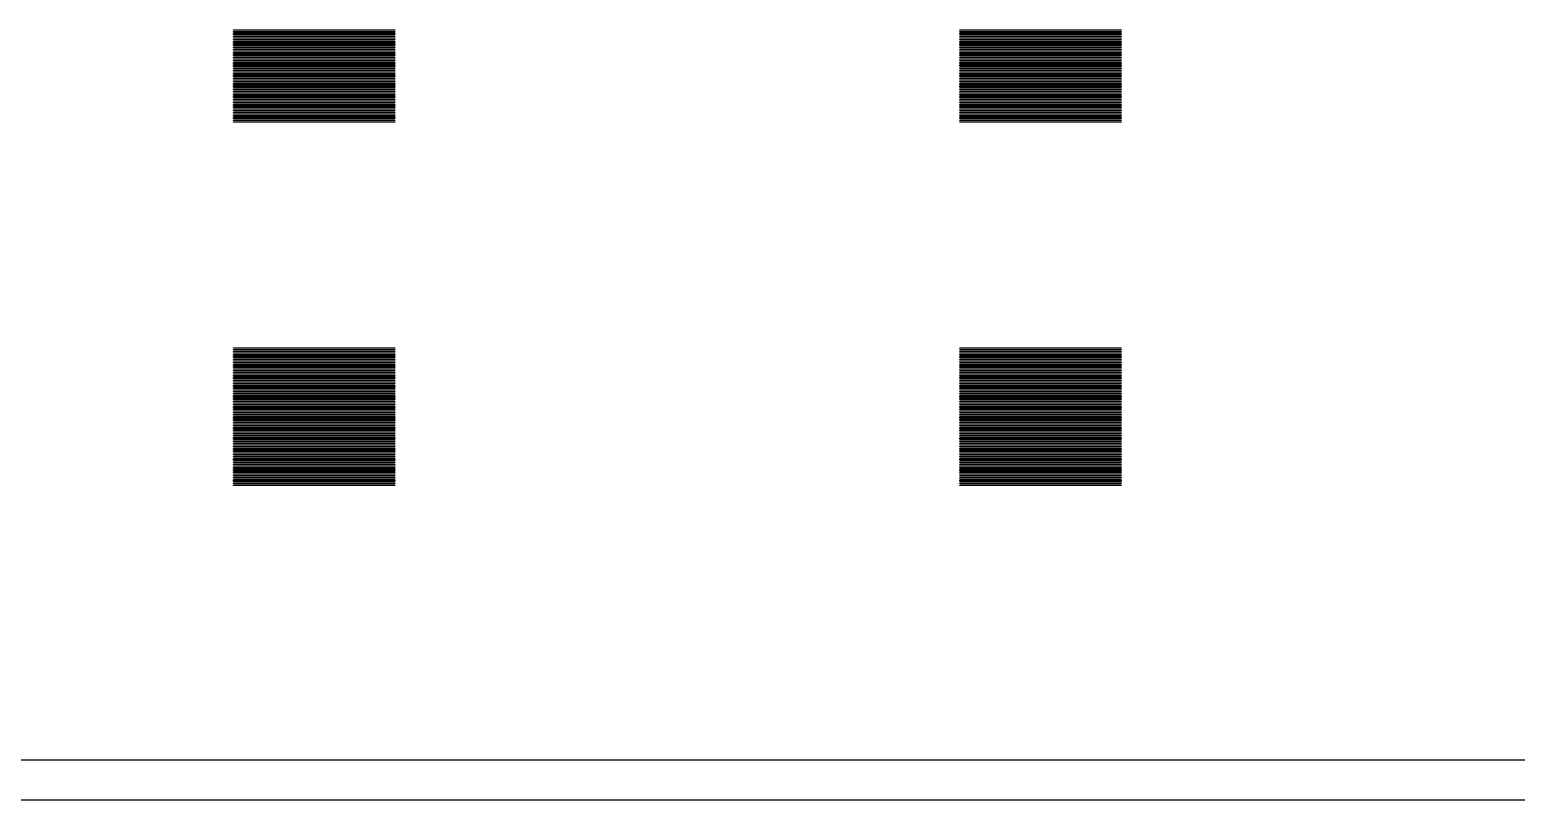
# Model space of a CAD drawing. Extents: x -17 to 130, y -40 to 112.
# Drawn here: x 19.95 to 56.79, y -5 to 14.09 of the extents above; entities that cross this region are included whole.
import ezdxf

# ---------------------------------------------------------------- set-up
doc = ezdxf.new("R2010")
doc.units = 0

msp = doc.modelspace()

# ---------------------------------------------------------------- linework, layer by layer
for p, q in [((25, 14.075), (25, 14.085)), ((25, 14.085), (29, 14.085)), ((29, 14.075), (25, 14.075)), ((25, 14.035), (25, 14.045)), ((25, 14.045), (29, 14.045)), ((29, 14.035), (25, 14.035)), ((25, 13.995), (25, 14.005)), ((25, 14.005), (29, 14.005)), ((29, 14.085), (29, 14.075)), ((29, 14.045), (29, 14.035)), ((29, 14.005), (29, 13.995)), ((43, 14.075), (43, 14.085)), ((43, 14.085), (47, 14.085)), ((47, 14.075), (43, 14.075)), ((43, 14.035), (43, 14.045)), ((43, 14.045), (47, 14.045)), ((47, 14.035), (43, 14.035)), ((43, 13.995), (43, 14.005)), ((43, 14.005), (47, 14.005)), ((47, 14.085), (47, 14.075)), ((47, 14.045), (47, 14.035)), ((47, 14.005), (47, 13.995)), ((29, 13.995), (25, 13.995)), ((25, 13.955), (25, 13.965)), ((25, 13.965), (29, 13.965)), ((29, 13.955), (25, 13.955)), ((25, 13.915), (25, 13.925)), ((25, 13.925), (29, 13.925)), ((29, 13.915), (25, 13.915)), ((25, 13.875), (25, 13.885)), ((25, 13.885), (29, 13.885)), ((29, 13.875), (25, 13.875)), ((25, 13.835), (25, 13.845)), ((25, 13.845), (29, 13.845)), ((29, 13.835), (25, 13.835)), ((25, 13.795), (25, 13.805)), ((25, 13.805), (29, 13.805)), ((29, 13.795), (25, 13.795)), ((25, 13.755), (25, 13.765)), ((25, 13.765), (29, 13.765)), ((29, 13.755), (25, 13.755)), ((25, 13.715), (25, 13.725)), ((25, 13.725), (29, 13.725)), ((29, 13.715), (25, 13.715)), ((25, 13.675), (25, 13.685)), ((25, 13.685), (29, 13.685)), ((29, 13.675), (25, 13.675)), ((25, 13.635), (25, 13.645)), ((25, 13.645), (29, 13.645)), ((29, 13.635), (25, 13.635)), ((29, 13.965), (29, 13.955)), ((29, 13.925), (29, 13.915)), ((29, 13.885), (29, 13.875)), ((29, 13.845), (29, 13.835)), ((29, 13.805), (29, 13.795)), ((29, 13.765), (29, 13.755)), ((29, 13.725), (29, 13.715)), ((29, 13.685), (29, 13.675)), ((29, 13.645), (29, 13.635)), ((47, 13.995), (43, 13.995)), ((43, 13.955), (43, 13.965)), ((43, 13.965), (47, 13.965)), ((47, 13.955), (43, 13.955)), ((43, 13.915), (43, 13.925)), ((43, 13.925), (47, 13.925)), ((47, 13.915), (43, 13.915)), ((43, 13.875), (43, 13.885)), ((43, 13.885), (47, 13.885)), ((47, 13.875), (43, 13.875)), ((43, 13.835), (43, 13.845)), ((43, 13.845), (47, 13.845)), ((47, 13.835), (43, 13.835)), ((43, 13.795), (43, 13.805)), ((43, 13.805), (47, 13.805)), ((47, 13.795), (43, 13.795)), ((43, 13.755), (43, 13.765)), ((43, 13.765), (47, 13.765)), ((47, 13.755), (43, 13.755)), ((43, 13.715), (43, 13.725)), ((43, 13.725), (47, 13.725)), ((47, 13.715), (43, 13.715)), ((43, 13.675), (43, 13.685)), ((43, 13.685), (47, 13.685)), ((47, 13.675), (43, 13.675)), ((43, 13.635), (43, 13.645)), ((43, 13.645), (47, 13.645)), ((47, 13.635), (43, 13.635)), ((47, 13.965), (47, 13.955)), ((47, 13.925), (47, 13.915)), ((47, 13.885), (47, 13.875)), ((47, 13.845), (47, 13.835)), ((47, 13.805), (47, 13.795)), ((47, 13.765), (47, 13.755)), ((47, 13.725), (47, 13.715)), ((47, 13.685), (47, 13.675)), ((47, 13.645), (47, 13.635)), ((25, 13.595), (25, 13.605)), ((25, 13.605), (29, 13.605)), ((29, 13.595), (25, 13.595)), ((25, 13.555), (25, 13.565)), ((25, 13.565), (29, 13.565)), ((29, 13.555), (25, 13.555)), ((25, 13.515), (25, 13.525)), ((25, 13.525), (29, 13.525)), ((29, 13.515), (25, 13.515)), ((25, 13.475), (25, 13.485)), ((25, 13.485), (29, 13.485)), ((29, 13.475), (25, 13.475)), ((25, 13.435), (25, 13.445)), ((25, 13.445), (29, 13.445)), ((29, 13.435), (25, 13.435)), ((25, 13.395), (25, 13.405)), ((25, 13.405), (29, 13.405)), ((29, 13.395), (25, 13.395)), ((25, 13.355), (25, 13.365)), ((25, 13.365), (29, 13.365)), ((29, 13.355), (25, 13.355)), ((25, 13.315), (25, 13.325)), ((25, 13.325), (29, 13.325)), ((29, 13.315), (25, 13.315)), ((25, 13.275), (25, 13.285)), ((25, 13.285), (29, 13.285)), ((29, 13.275), (25, 13.275)), ((29, 13.605), (29, 13.595)), ((29, 13.565), (29, 13.555)), ((29, 13.525), (29, 13.515)), ((29, 13.485), (29, 13.475)), ((29, 13.445), (29, 13.435)), ((29, 13.405), (29, 13.395)), ((29, 13.365), (29, 13.355)), ((29, 13.325), (29, 13.315)), ((29, 13.285), (29, 13.275)), ((43, 13.595), (43, 13.605)), ((43, 13.605), (47, 13.605)), ((47, 13.595), (43, 13.595)), ((43, 13.555), (43, 13.565)), ((43, 13.565), (47, 13.565)), ((47, 13.555), (43, 13.555)), ((43, 13.515), (43, 13.525)), ((43, 13.525), (47, 13.525)), ((47, 13.515), (43, 13.515)), ((43, 13.475), (43, 13.485)), ((43, 13.485), (47, 13.485)), ((47, 13.475), (43, 13.475)), ((43, 13.435), (43, 13.445)), ((43, 13.445), (47, 13.445)), ((47, 13.435), (43, 13.435)), ((43, 13.395), (43, 13.405)), ((43, 13.405), (47, 13.405)), ((47, 13.395), (43, 13.395)), ((43, 13.355), (43, 13.365)), ((43, 13.365), (47, 13.365)), ((47, 13.355), (43, 13.355)), ((43, 13.315), (43, 13.325)), ((43, 13.325), (47, 13.325)), ((47, 13.315), (43, 13.315)), ((43, 13.275), (43, 13.285)), ((43, 13.285), (47, 13.285)), ((47, 13.275), (43, 13.275)), ((47, 13.605), (47, 13.595)), ((47, 13.565), (47, 13.555)), ((47, 13.525), (47, 13.515)), ((47, 13.485), (47, 13.475)), ((47, 13.445), (47, 13.435)), ((47, 13.405), (47, 13.395)), ((47, 13.365), (47, 13.355)), ((47, 13.325), (47, 13.315)), ((47, 13.285), (47, 13.275)), ((25, 13.235), (25, 13.245)), ((25, 13.245), (29, 13.245)), ((29, 13.235), (25, 13.235)), ((25, 13.195), (25, 13.205)), ((25, 13.205), (29, 13.205)), ((29, 13.195), (25, 13.195)), ((25, 13.155), (25, 13.165)), ((25, 13.165), (29, 13.165)), ((29, 13.155), (25, 13.155)), ((25, 13.115), (25, 13.125)), ((25, 13.125), (29, 13.125)), ((29, 13.115), (25, 13.115)), ((25, 13.075), (25, 13.085)), ((25, 13.085), (29, 13.085)), ((29, 13.075), (25, 13.075)), ((25, 13.035), (25, 13.045)), ((25, 13.045), (29, 13.045)), ((29, 13.035), (25, 13.035)), ((25, 12.995), (25, 13.005)), ((25, 13.005), (29, 13.005)), ((29, 12.995), (25, 12.995)), ((25, 12.955), (25, 12.965)), ((25, 12.965), (29, 12.965)), ((29, 12.955), (25, 12.955)), ((25, 12.915), (25, 12.925)), ((25, 12.925), (29, 12.925)), ((29, 12.915), (25, 12.915)), ((29, 13.245), (29, 13.235)), ((29, 13.205), (29, 13.195)), ((29, 13.165), (29, 13.155)), ((29, 13.125), (29, 13.115)), ((29, 13.085), (29, 13.075)), ((29, 13.045), (29, 13.035)), ((29, 13.005), (29, 12.995)), ((29, 12.965), (29, 12.955)), ((29, 12.925), (29, 12.915)), ((43, 13.235), (43, 13.245)), ((43, 13.245), (47, 13.245)), ((47, 13.235), (43, 13.235)), ((43, 13.195), (43, 13.205)), ((43, 13.205), (47, 13.205)), ((47, 13.195), (43, 13.195)), ((43, 13.155), (43, 13.165)), ((43, 13.165), (47, 13.165)), ((47, 13.155), (43, 13.155)), ((43, 13.115), (43, 13.125)), ((43, 13.125), (47, 13.125)), ((47, 13.115), (43, 13.115)), ((43, 13.075), (43, 13.085)), ((43, 13.085), (47, 13.085)), ((47, 13.075), (43, 13.075)), ((43, 13.035), (43, 13.045)), ((43, 13.045), (47, 13.045)), ((47, 13.035), (43, 13.035)), ((43, 12.995), (43, 13.005)), ((43, 13.005), (47, 13.005)), ((47, 12.995), (43, 12.995)), ((43, 12.955), (43, 12.965)), ((43, 12.965), (47, 12.965)), ((47, 12.955), (43, 12.955)), ((43, 12.915), (43, 12.925)), ((43, 12.925), (47, 12.925)), ((47, 12.915), (43, 12.915)), ((47, 13.245), (47, 13.235)), ((47, 13.205), (47, 13.195)), ((47, 13.165), (47, 13.155)), ((47, 13.125), (47, 13.115)), ((47, 13.085), (47, 13.075)), ((47, 13.045), (47, 13.035)), ((47, 13.005), (47, 12.995)), ((47, 12.965), (47, 12.955)), ((47, 12.925), (47, 12.915)), ((25, 12.875), (25, 12.885)), ((25, 12.885), (29, 12.885)), ((29, 12.875), (25, 12.875)), ((25, 12.835), (25, 12.845)), ((25, 12.845), (29, 12.845)), ((29, 12.835), (25, 12.835)), ((25, 12.795), (25, 12.805)), ((25, 12.805), (29, 12.805)), ((29, 12.795), (25, 12.795)), ((25, 12.755), (25, 12.765)), ((25, 12.765), (29, 12.765)), ((29, 12.755), (25, 12.755)), ((25, 12.715), (25, 12.725)), ((25, 12.725), (29, 12.725)), ((29, 12.715), (25, 12.715)), ((25, 12.675), (25, 12.685)), ((25, 12.685), (29, 12.685)), ((29, 12.675), (25, 12.675)), ((25, 12.635), (25, 12.645)), ((25, 12.645), (29, 12.645)), ((29, 12.635), (25, 12.635)), ((25, 12.595), (25, 12.605)), ((25, 12.605), (29, 12.605)), ((29, 12.595), (25, 12.595)), ((25, 12.555), (25, 12.565)), ((25, 12.565), (29, 12.565)), ((29, 12.555), (25, 12.555)), ((29, 12.885), (29, 12.875)), ((29, 12.845), (29, 12.835)), ((29, 12.805), (29, 12.795)), ((29, 12.765), (29, 12.755)), ((29, 12.725), (29, 12.715)), ((29, 12.685), (29, 12.675)), ((29, 12.645), (29, 12.635)), ((29, 12.605), (29, 12.595)), ((29, 12.565), (29, 12.555)), ((43, 12.875), (43, 12.885)), ((43, 12.885), (47, 12.885)), ((47, 12.875), (43, 12.875)), ((43, 12.835), (43, 12.845)), ((43, 12.845), (47, 12.845)), ((47, 12.835), (43, 12.835)), ((43, 12.795), (43, 12.805)), ((43, 12.805), (47, 12.805)), ((47, 12.795), (43, 12.795)), ((43, 12.755), (43, 12.765)), ((43, 12.765), (47, 12.765)), ((47, 12.755), (43, 12.755)), ((43, 12.715), (43, 12.725)), ((43, 12.725), (47, 12.725)), ((47, 12.715), (43, 12.715)), ((43, 12.675), (43, 12.685)), ((43, 12.685), (47, 12.685)), ((47, 12.675), (43, 12.675)), ((43, 12.635), (43, 12.645)), ((43, 12.645), (47, 12.645)), ((47, 12.635), (43, 12.635)), ((43, 12.595), (43, 12.605)), ((43, 12.605), (47, 12.605)), ((47, 12.595), (43, 12.595)), ((43, 12.555), (43, 12.565)), ((43, 12.565), (47, 12.565)), ((47, 12.555), (43, 12.555)), ((47, 12.885), (47, 12.875)), ((47, 12.845), (47, 12.835)), ((47, 12.805), (47, 12.795)), ((47, 12.765), (47, 12.755)), ((47, 12.725), (47, 12.715)), ((47, 12.685), (47, 12.675)), ((47, 12.645), (47, 12.635)), ((47, 12.605), (47, 12.595)), ((47, 12.565), (47, 12.555)), ((25, 12.515), (25, 12.525)), ((25, 12.525), (29, 12.525)), ((29, 12.515), (25, 12.515)), ((25, 12.475), (25, 12.485)), ((25, 12.485), (29, 12.485)), ((29, 12.475), (25, 12.475)), ((25, 12.435), (25, 12.445)), ((25, 12.445), (29, 12.445)), ((29, 12.435), (25, 12.435)), ((25, 12.395), (25, 12.405)), ((25, 12.405), (29, 12.405)), ((29, 12.395), (25, 12.395)), ((25, 12.355), (25, 12.365)), ((25, 12.365), (29, 12.365)), ((29, 12.355), (25, 12.355)), ((25, 12.315), (25, 12.325)), ((25, 12.325), (29, 12.325)), ((29, 12.315), (25, 12.315)), ((25, 12.275), (25, 12.285)), ((25, 12.285), (29, 12.285)), ((29, 12.275), (25, 12.275)), ((25, 12.235), (25, 12.245)), ((25, 12.245), (29, 12.245)), ((29, 12.235), (25, 12.235)), ((25, 12.195), (25, 12.205)), ((25, 12.205), (29, 12.205)), ((29, 12.195), (25, 12.195)), ((25, 12.155), (25, 12.165)), ((25, 12.165), (29, 12.165)), ((29, 12.525), (29, 12.515)), ((29, 12.485), (29, 12.475)), ((29, 12.445), (29, 12.435)), ((29, 12.405), (29, 12.395)), ((29, 12.365), (29, 12.355)), ((29, 12.325), (29, 12.315)), ((29, 12.285), (29, 12.275)), ((29, 12.245), (29, 12.235)), ((29, 12.205), (29, 12.195)), ((29, 12.165), (29, 12.155)), ((43, 12.515), (43, 12.525)), ((43, 12.525), (47, 12.525)), ((47, 12.515), (43, 12.515)), ((43, 12.475), (43, 12.485)), ((43, 12.485), (47, 12.485)), ((47, 12.475), (43, 12.475)), ((43, 12.435), (43, 12.445)), ((43, 12.445), (47, 12.445)), ((47, 12.435), (43, 12.435)), ((43, 12.395), (43, 12.405)), ((43, 12.405), (47, 12.405)), ((47, 12.395), (43, 12.395)), ((43, 12.355), (43, 12.365)), ((43, 12.365), (47, 12.365)), ((47, 12.355), (43, 12.355)), ((43, 12.315), (43, 12.325)), ((43, 12.325), (47, 12.325)), ((47, 12.315), (43, 12.315)), ((43, 12.275), (43, 12.285)), ((43, 12.285), (47, 12.285)), ((47, 12.275), (43, 12.275)), ((43, 12.235), (43, 12.245)), ((43, 12.245), (47, 12.245)), ((47, 12.235), (43, 12.235)), ((43, 12.195), (43, 12.205)), ((43, 12.205), (47, 12.205)), ((47, 12.195), (43, 12.195)), ((43, 12.155), (43, 12.165)), ((43, 12.165), (47, 12.165)), ((47, 12.525), (47, 12.515)), ((47, 12.485), (47, 12.475)), ((47, 12.445), (47, 12.435)), ((47, 12.405), (47, 12.395)), ((47, 12.365), (47, 12.355)), ((47, 12.325), (47, 12.315)), ((47, 12.285), (47, 12.275)), ((47, 12.245), (47, 12.235)), ((47, 12.205), (47, 12.195)), ((47, 12.165), (47, 12.155)), ((29, 12.155), (25, 12.155)), ((25, 12.115), (25, 12.125)), ((25, 12.125), (29, 12.125)), ((29, 12.115), (25, 12.115)), ((25, 12.075), (25, 12.085)), ((25, 12.085), (29, 12.085)), ((29, 12.075), (25, 12.075)), ((25, 12.035), (25, 12.045)), ((25, 12.045), (29, 12.045)), ((29, 12.035), (25, 12.035)), ((25, 11.995), (25, 12.005)), ((25, 12.005), (29, 12.005)), ((29, 11.995), (25, 11.995)), ((25, 11.955), (25, 11.965)), ((25, 11.965), (29, 11.965)), ((29, 11.955), (25, 11.955)), ((25, 11.915), (25, 11.925)), ((25, 11.925), (29, 11.925)), ((29, 11.915), (25, 11.915)), ((25, 11.875), (25, 11.885)), ((25, 11.885), (29, 11.885)), ((29, 11.875), (25, 11.875)), ((25, 11.835), (25, 11.845)), ((25, 11.845), (29, 11.845)), ((29, 11.835), (25, 11.835)), ((25, 11.795), (25, 11.805)), ((25, 11.805), (29, 11.805)), ((29, 11.795), (25, 11.795)), ((29, 12.125), (29, 12.115)), ((29, 12.085), (29, 12.075)), ((29, 12.045), (29, 12.035)), ((29, 12.005), (29, 11.995)), ((29, 11.965), (29, 11.955)), ((29, 11.925), (29, 11.915)), ((29, 11.885), (29, 11.875)), ((29, 11.845), (29, 11.835)), ((29, 11.805), (29, 11.795)), ((47, 12.155), (43, 12.155)), ((43, 12.115), (43, 12.125)), ((43, 12.125), (47, 12.125)), ((47, 12.115), (43, 12.115)), ((43, 12.075), (43, 12.085)), ((43, 12.085), (47, 12.085)), ((47, 12.075), (43, 12.075)), ((43, 12.035), (43, 12.045)), ((43, 12.045), (47, 12.045)), ((47, 12.035), (43, 12.035)), ((43, 11.995), (43, 12.005)), ((43, 12.005), (47, 12.005)), ((47, 11.995), (43, 11.995)), ((43, 11.955), (43, 11.965)), ((43, 11.965), (47, 11.965)), ((47, 11.955), (43, 11.955)), ((43, 11.915), (43, 11.925)), ((43, 11.925), (47, 11.925)), ((47, 11.915), (43, 11.915)), ((43, 11.875), (43, 11.885)), ((43, 11.885), (47, 11.885)), ((47, 11.875), (43, 11.875)), ((43, 11.835), (43, 11.845)), ((43, 11.845), (47, 11.845)), ((47, 11.835), (43, 11.835)), ((43, 11.795), (43, 11.805)), ((43, 11.805), (47, 11.805)), ((47, 11.795), (43, 11.795)), ((47, 12.125), (47, 12.115)), ((47, 12.085), (47, 12.075)), ((47, 12.045), (47, 12.035)), ((47, 12.005), (47, 11.995)), ((47, 11.965), (47, 11.955)), ((47, 11.925), (47, 11.915)), ((47, 11.885), (47, 11.875)), ((47, 11.845), (47, 11.835)), ((47, 11.805), (47, 11.795)), ((25, 6.19499), (25, 6.20499)), ((25, 6.20499), (29, 6.20499)), ((29, 6.19499), (25, 6.19499)), ((25, 6.155), (25, 6.16499)), ((25, 6.16499), (29, 6.16499)), ((29, 6.155), (25, 6.155)), ((25, 6.11499), (25, 6.125)), ((25, 6.125), (29, 6.125)), ((29, 6.11499), (25, 6.11499)), ((25, 6.075), (25, 6.08499)), ((25, 6.08499), (29, 6.08499)), ((29, 6.075), (25, 6.075)), ((25, 6.03499), (25, 6.045)), ((25, 6.045), (29, 6.045)), ((29, 6.03499), (25, 6.03499)), ((25, 5.995), (25, 6.00499)), ((25, 6.00499), (29, 6.00499)), ((29, 5.995), (25, 5.995)), ((25, 5.95499), (25, 5.965)), ((25, 5.965), (29, 5.965)), ((29, 5.95499), (25, 5.95499)), ((25, 5.91499), (25, 5.92499)), ((25, 5.92499), (29, 5.92499)), ((29, 5.91499), (25, 5.91499)), ((29, 6.20499), (29, 6.19499)), ((29, 6.16499), (29, 6.155)), ((29, 6.125), (29, 6.11499)), ((29, 6.08499), (29, 6.075)), ((29, 6.045), (29, 6.03499)), ((29, 6.00499), (29, 5.995)), ((29, 5.965), (29, 5.95499)), ((29, 5.92499), (29, 5.91499)), ((43, 6.19499), (43, 6.20499)), ((43, 6.20499), (47, 6.20499)), ((47, 6.19499), (43, 6.19499)), ((43, 6.155), (43, 6.16499)), ((43, 6.16499), (47, 6.16499)), ((47, 6.155), (43, 6.155)), ((43, 6.11499), (43, 6.125)), ((43, 6.125), (47, 6.125)), ((47, 6.11499), (43, 6.11499)), ((43, 6.075), (43, 6.08499)), ((43, 6.08499), (47, 6.08499)), ((47, 6.075), (43, 6.075)), ((43, 6.03499), (43, 6.045)), ((43, 6.045), (47, 6.045)), ((47, 6.03499), (43, 6.03499)), ((43, 5.995), (43, 6.00499)), ((43, 6.00499), (47, 6.00499)), ((47, 5.995), (43, 5.995)), ((43, 5.95499), (43, 5.965)), ((43, 5.965), (47, 5.965)), ((47, 5.95499), (43, 5.95499)), ((43, 5.91499), (43, 5.92499)), ((43, 5.92499), (47, 5.92499)), ((47, 5.91499), (43, 5.91499)), ((47, 6.20499), (47, 6.19499)), ((47, 6.16499), (47, 6.155)), ((47, 6.125), (47, 6.11499)), ((47, 6.08499), (47, 6.075)), ((47, 6.045), (47, 6.03499)), ((47, 6.00499), (47, 5.995)), ((47, 5.965), (47, 5.95499)), ((47, 5.92499), (47, 5.91499)), ((25, 5.875), (25, 5.88499)), ((25, 5.88499), (29, 5.88499)), ((29, 5.875), (25, 5.875)), ((25, 5.83499), (25, 5.84499)), ((25, 5.84499), (29, 5.84499)), ((29, 5.83499), (25, 5.83499)), ((25, 5.795), (25, 5.80499)), ((25, 5.80499), (29, 5.80499)), ((29, 5.795), (25, 5.795)), ((25, 5.75499), (25, 5.765)), ((25, 5.765), (29, 5.765)), ((29, 5.75499), (25, 5.75499)), ((25, 5.715), (25, 5.72499)), ((25, 5.72499), (29, 5.72499)), ((29, 5.715), (25, 5.715)), ((25, 5.67499), (25, 5.685)), ((25, 5.685), (29, 5.685)), ((29, 5.67499), (25, 5.67499)), ((25, 5.63499), (25, 5.64499)), ((25, 5.64499), (29, 5.64499)), ((29, 5.63499), (25, 5.63499)), ((25, 5.59499), (25, 5.605)), ((25, 5.605), (29, 5.605)), ((29, 5.59499), (25, 5.59499)), ((25, 5.55499), (25, 5.56499)), ((25, 5.56499), (29, 5.56499)), ((29, 5.55499), (25, 5.55499)), ((29, 5.88499), (29, 5.875)), ((29, 5.84499), (29, 5.83499)), ((29, 5.80499), (29, 5.795)), ((29, 5.765), (29, 5.75499)), ((29, 5.72499), (29, 5.715)), ((29, 5.685), (29, 5.67499)), ((29, 5.64499), (29, 5.63499)), ((29, 5.605), (29, 5.59499)), ((29, 5.56499), (29, 5.55499)), ((43, 5.875), (43, 5.88499)), ((43, 5.88499), (47, 5.88499)), ((47, 5.875), (43, 5.875)), ((43, 5.83499), (43, 5.84499)), ((43, 5.84499), (47, 5.84499)), ((47, 5.83499), (43, 5.83499)), ((43, 5.795), (43, 5.80499)), ((43, 5.80499), (47, 5.80499)), ((47, 5.795), (43, 5.795)), ((43, 5.75499), (43, 5.765)), ((43, 5.765), (47, 5.765)), ((47, 5.75499), (43, 5.75499)), ((43, 5.715), (43, 5.72499)), ((43, 5.72499), (47, 5.72499)), ((47, 5.715), (43, 5.715)), ((43, 5.67499), (43, 5.685)), ((43, 5.685), (47, 5.685)), ((47, 5.67499), (43, 5.67499)), ((43, 5.63499), (43, 5.64499)), ((43, 5.64499), (47, 5.64499)), ((47, 5.63499), (43, 5.63499)), ((43, 5.59499), (43, 5.605)), ((43, 5.605), (47, 5.605)), ((47, 5.59499), (43, 5.59499)), ((43, 5.55499), (43, 5.56499)), ((43, 5.56499), (47, 5.56499)), ((47, 5.55499), (43, 5.55499)), ((47, 5.88499), (47, 5.875)), ((47, 5.84499), (47, 5.83499)), ((47, 5.80499), (47, 5.795)), ((47, 5.765), (47, 5.75499)), ((47, 5.72499), (47, 5.715)), ((47, 5.685), (47, 5.67499)), ((47, 5.64499), (47, 5.63499)), ((47, 5.605), (47, 5.59499)), ((47, 5.56499), (47, 5.55499)), ((25, 5.515), (25, 5.52499)), ((25, 5.52499), (29, 5.52499)), ((29, 5.515), (25, 5.515)), ((25, 5.47499), (25, 5.48499)), ((25, 5.48499), (29, 5.48499)), ((29, 5.47499), (25, 5.47499)), ((25, 5.435), (25, 5.44499)), ((25, 5.44499), (29, 5.44499)), ((29, 5.435), (25, 5.435)), ((25, 5.39499), (25, 5.405)), ((25, 5.405), (29, 5.405)), ((29, 5.39499), (25, 5.39499)), ((25, 5.355), (25, 5.36499)), ((25, 5.36499), (29, 5.36499)), ((29, 5.355), (25, 5.355)), ((25, 5.31499), (25, 5.325)), ((25, 5.325), (29, 5.325)), ((29, 5.31499), (25, 5.31499)), ((25, 5.27499), (25, 5.28499)), ((25, 5.28499), (29, 5.28499)), ((29, 5.27499), (25, 5.27499)), ((25, 5.23499), (25, 5.245)), ((25, 5.245), (29, 5.245)), ((29, 5.23499), (25, 5.23499)), ((25, 5.19499), (25, 5.20499)), ((25, 5.20499), (29, 5.20499)), ((29, 5.19499), (25, 5.19499)), ((25, 5.155), (25, 5.16499)), ((25, 5.16499), (29, 5.16499)), ((29, 5.52499), (29, 5.515)), ((29, 5.48499), (29, 5.47499)), ((29, 5.44499), (29, 5.435)), ((29, 5.405), (29, 5.39499)), ((29, 5.36499), (29, 5.355)), ((29, 5.325), (29, 5.31499)), ((29, 5.28499), (29, 5.27499)), ((29, 5.245), (29, 5.23499)), ((29, 5.20499), (29, 5.19499)), ((29, 5.16499), (29, 5.155)), ((43, 5.515), (43, 5.52499)), ((43, 5.52499), (47, 5.52499)), ((47, 5.515), (43, 5.515)), ((43, 5.47499), (43, 5.48499)), ((43, 5.48499), (47, 5.48499)), ((47, 5.47499), (43, 5.47499)), ((43, 5.435), (43, 5.44499)), ((43, 5.44499), (47, 5.44499)), ((47, 5.435), (43, 5.435)), ((43, 5.39499), (43, 5.405)), ((43, 5.405), (47, 5.405)), ((47, 5.39499), (43, 5.39499)), ((43, 5.355), (43, 5.36499)), ((43, 5.36499), (47, 5.36499)), ((47, 5.355), (43, 5.355)), ((43, 5.31499), (43, 5.325)), ((43, 5.325), (47, 5.325)), ((47, 5.31499), (43, 5.31499)), ((43, 5.27499), (43, 5.28499)), ((43, 5.28499), (47, 5.28499)), ((47, 5.27499), (43, 5.27499)), ((43, 5.23499), (43, 5.245)), ((43, 5.245), (47, 5.245)), ((47, 5.23499), (43, 5.23499)), ((43, 5.19499), (43, 5.20499)), ((43, 5.20499), (47, 5.20499)), ((47, 5.19499), (43, 5.19499)), ((43, 5.155), (43, 5.16499)), ((43, 5.16499), (47, 5.16499)), ((47, 5.52499), (47, 5.515)), ((47, 5.48499), (47, 5.47499)), ((47, 5.44499), (47, 5.435)), ((47, 5.405), (47, 5.39499)), ((47, 5.36499), (47, 5.355)), ((47, 5.325), (47, 5.31499)), ((47, 5.28499), (47, 5.27499)), ((47, 5.245), (47, 5.23499)), ((47, 5.20499), (47, 5.19499)), ((47, 5.16499), (47, 5.155)), ((29, 5.155), (25, 5.155)), ((25, 5.11499), (25, 5.125)), ((25, 5.125), (29, 5.125)), ((29, 5.11499), (25, 5.11499)), ((25, 5.075), (25, 5.08499)), ((25, 5.08499), (29, 5.08499)), ((29, 5.075), (25, 5.075)), ((25, 5.03499), (25, 5.045)), ((25, 5.045), (29, 5.045)), ((29, 5.03499), (25, 5.03499)), ((25, 4.995), (25, 5.00499)), ((25, 5.00499), (29, 5.00499)), ((29, 4.995), (25, 4.995)), ((25, 4.95499), (25, 4.965)), ((25, 4.965), (29, 4.965)), ((29, 4.95499), (25, 4.95499)), ((25, 4.91499), (25, 4.92499)), ((25, 4.92499), (29, 4.92499)), ((29, 4.91499), (25, 4.91499)), ((25, 4.875), (25, 4.88499)), ((25, 4.88499), (29, 4.88499)), ((29, 4.875), (25, 4.875)), ((25, 4.83499), (25, 4.84499)), ((25, 4.84499), (29, 4.84499)), ((29, 4.83499), (25, 4.83499)), ((25, 4.795), (25, 4.80499)), ((25, 4.80499), (29, 4.80499)), ((29, 4.795), (25, 4.795)), ((29, 5.125), (29, 5.11499)), ((29, 5.08499), (29, 5.075)), ((29, 5.045), (29, 5.03499)), ((29, 5.00499), (29, 4.995)), ((29, 4.965), (29, 4.95499)), ((29, 4.92499), (29, 4.91499)), ((29, 4.88499), (29, 4.875)), ((29, 4.84499), (29, 4.83499)), ((29, 4.80499), (29, 4.795)), ((47, 5.155), (43, 5.155)), ((43, 5.11499), (43, 5.125)), ((43, 5.125), (47, 5.125)), ((47, 5.11499), (43, 5.11499)), ((43, 5.075), (43, 5.08499)), ((43, 5.08499), (47, 5.08499)), ((47, 5.075), (43, 5.075)), ((43, 5.03499), (43, 5.045)), ((43, 5.045), (47, 5.045)), ((47, 5.03499), (43, 5.03499)), ((43, 4.995), (43, 5.00499)), ((43, 5.00499), (47, 5.00499)), ((47, 4.995), (43, 4.995)), ((43, 4.95499), (43, 4.965)), ((43, 4.965), (47, 4.965)), ((47, 4.95499), (43, 4.95499)), ((43, 4.91499), (43, 4.92499)), ((43, 4.92499), (47, 4.92499)), ((47, 4.91499), (43, 4.91499)), ((43, 4.875), (43, 4.88499)), ((43, 4.88499), (47, 4.88499)), ((47, 4.875), (43, 4.875)), ((43, 4.83499), (43, 4.84499)), ((43, 4.84499), (47, 4.84499)), ((47, 4.83499), (43, 4.83499)), ((43, 4.795), (43, 4.80499)), ((43, 4.80499), (47, 4.80499)), ((47, 4.795), (43, 4.795)), ((47, 5.125), (47, 5.11499)), ((47, 5.08499), (47, 5.075)), ((47, 5.045), (47, 5.03499)), ((47, 5.00499), (47, 4.995)), ((47, 4.965), (47, 4.95499)), ((47, 4.92499), (47, 4.91499)), ((47, 4.88499), (47, 4.875)), ((47, 4.84499), (47, 4.83499)), ((47, 4.80499), (47, 4.795)), ((25, 4.75499), (25, 4.765)), ((25, 4.765), (29, 4.765)), ((29, 4.75499), (25, 4.75499)), ((25, 4.715), (25, 4.72499)), ((25, 4.72499), (29, 4.72499)), ((29, 4.715), (25, 4.715)), ((25, 4.67499), (25, 4.685)), ((25, 4.685), (29, 4.685)), ((29, 4.67499), (25, 4.67499)), ((25, 4.63499), (25, 4.64499)), ((25, 4.64499), (29, 4.64499)), ((29, 4.63499), (25, 4.63499)), ((25, 4.59499), (25, 4.605)), ((25, 4.605), (29, 4.605)), ((29, 4.59499), (25, 4.59499)), ((25, 4.55499), (25, 4.56499)), ((25, 4.56499), (29, 4.56499)), ((29, 4.55499), (25, 4.55499)), ((25, 4.515), (25, 4.52499)), ((25, 4.52499), (29, 4.52499)), ((29, 4.515), (25, 4.515)), ((25, 4.47501), (25, 4.485)), ((25, 4.485), (29, 4.485)), ((29, 4.47501), (25, 4.47501)), ((25, 4.43501), (25, 4.44501)), ((25, 4.44501), (29, 4.44501)), ((29, 4.43501), (25, 4.43501)), ((29, 4.765), (29, 4.75499)), ((29, 4.72499), (29, 4.715)), ((29, 4.685), (29, 4.67499)), ((29, 4.64499), (29, 4.63499)), ((29, 4.605), (29, 4.59499)), ((29, 4.56499), (29, 4.55499)), ((29, 4.52499), (29, 4.515)), ((29, 4.485), (29, 4.47501)), ((29, 4.44501), (29, 4.43501)), ((43, 4.75499), (43, 4.765)), ((43, 4.765), (47, 4.765)), ((47, 4.75499), (43, 4.75499)), ((43, 4.715), (43, 4.72499)), ((43, 4.72499), (47, 4.72499)), ((47, 4.715), (43, 4.715)), ((43, 4.67499), (43, 4.685)), ((43, 4.685), (47, 4.685)), ((47, 4.67499), (43, 4.67499)), ((43, 4.63499), (43, 4.64499)), ((43, 4.64499), (47, 4.64499)), ((47, 4.63499), (43, 4.63499)), ((43, 4.59499), (43, 4.605)), ((43, 4.605), (47, 4.605)), ((47, 4.59499), (43, 4.59499)), ((43, 4.55499), (43, 4.56499)), ((43, 4.56499), (47, 4.56499)), ((47, 4.55499), (43, 4.55499)), ((43, 4.515), (43, 4.52499)), ((43, 4.52499), (47, 4.52499)), ((47, 4.515), (43, 4.515)), ((43, 4.47501), (43, 4.485)), ((43, 4.485), (47, 4.485)), ((47, 4.47501), (43, 4.47501)), ((43, 4.43501), (43, 4.44501)), ((43, 4.44501), (47, 4.44501)), ((47, 4.43501), (43, 4.43501)), ((47, 4.765), (47, 4.75499)), ((47, 4.72499), (47, 4.715)), ((47, 4.685), (47, 4.67499)), ((47, 4.64499), (47, 4.63499)), ((47, 4.605), (47, 4.59499)), ((47, 4.56499), (47, 4.55499)), ((47, 4.52499), (47, 4.515)), ((47, 4.485), (47, 4.47501)), ((47, 4.44501), (47, 4.43501)), ((25, 4.395), (25, 4.40501)), ((25, 4.40501), (29, 4.40501)), ((29, 4.395), (25, 4.395)), ((25, 4.35501), (25, 4.36501)), ((25, 4.36501), (29, 4.36501)), ((29, 4.35501), (25, 4.35501)), ((25, 4.315), (25, 4.32501)), ((25, 4.32501), (29, 4.32501)), ((29, 4.315), (25, 4.315)), ((25, 4.27501), (25, 4.285)), ((25, 4.285), (29, 4.285)), ((29, 4.27501), (25, 4.27501)), ((25, 4.235), (25, 4.24501)), ((25, 4.24501), (29, 4.24501)), ((29, 4.235), (25, 4.235)), ((25, 4.19501), (25, 4.205)), ((25, 4.205), (29, 4.205)), ((29, 4.19501), (25, 4.19501)), ((25, 4.15501), (25, 4.16501)), ((25, 4.16501), (29, 4.16501)), ((29, 4.15501), (25, 4.15501)), ((25, 4.11501), (25, 4.125)), ((25, 4.125), (29, 4.125)), ((29, 4.11501), (25, 4.11501)), ((25, 4.07501), (25, 4.08501)), ((25, 4.08501), (29, 4.08501)), ((29, 4.07501), (25, 4.07501)), ((29, 4.40501), (29, 4.395)), ((29, 4.36501), (29, 4.35501)), ((29, 4.32501), (29, 4.315)), ((29, 4.285), (29, 4.27501)), ((29, 4.24501), (29, 4.235)), ((29, 4.205), (29, 4.19501)), ((29, 4.16501), (29, 4.15501)), ((29, 4.125), (29, 4.11501)), ((29, 4.08501), (29, 4.07501)), ((43, 4.395), (43, 4.40501)), ((43, 4.40501), (47, 4.40501)), ((47, 4.395), (43, 4.395)), ((43, 4.35501), (43, 4.36501)), ((43, 4.36501), (47, 4.36501)), ((47, 4.35501), (43, 4.35501)), ((43, 4.315), (43, 4.32501)), ((43, 4.32501), (47, 4.32501)), ((47, 4.315), (43, 4.315)), ((43, 4.27501), (43, 4.285)), ((43, 4.285), (47, 4.285)), ((47, 4.27501), (43, 4.27501)), ((43, 4.235), (43, 4.24501)), ((43, 4.24501), (47, 4.24501)), ((47, 4.235), (43, 4.235)), ((43, 4.19501), (43, 4.205)), ((43, 4.205), (47, 4.205)), ((47, 4.19501), (43, 4.19501)), ((43, 4.15501), (43, 4.16501)), ((43, 4.16501), (47, 4.16501)), ((47, 4.15501), (43, 4.15501)), ((43, 4.11501), (43, 4.125)), ((43, 4.125), (47, 4.125)), ((47, 4.11501), (43, 4.11501)), ((43, 4.07501), (43, 4.08501)), ((43, 4.08501), (47, 4.08501)), ((47, 4.07501), (43, 4.07501)), ((47, 4.40501), (47, 4.395)), ((47, 4.36501), (47, 4.35501)), ((47, 4.32501), (47, 4.315)), ((47, 4.285), (47, 4.27501)), ((47, 4.24501), (47, 4.235)), ((47, 4.205), (47, 4.19501)), ((47, 4.16501), (47, 4.15501)), ((47, 4.125), (47, 4.11501)), ((47, 4.08501), (47, 4.07501)), ((25, 4.035), (25, 4.04501)), ((25, 4.04501), (29, 4.04501)), ((29, 4.035), (25, 4.035)), ((25, 3.99501), (25, 4.005)), ((25, 4.005), (29, 4.005)), ((29, 3.99501), (25, 3.99501)), ((25, 3.955), (25, 3.96501)), ((25, 3.96501), (29, 3.96501)), ((29, 3.955), (25, 3.955)), ((25, 3.91501), (25, 3.925)), ((25, 3.925), (29, 3.925)), ((29, 3.91501), (25, 3.91501)), ((25, 3.875), (25, 3.88501)), ((25, 3.88501), (29, 3.88501)), ((29, 3.875), (25, 3.875)), ((25, 3.83501), (25, 3.845)), ((25, 3.845), (29, 3.845)), ((29, 3.83501), (25, 3.83501)), ((25, 3.79501), (25, 3.80501)), ((25, 3.80501), (29, 3.80501)), ((29, 3.79501), (25, 3.79501)), ((25, 3.755), (25, 3.76501)), ((25, 3.76501), (29, 3.76501)), ((29, 3.755), (25, 3.755)), ((25, 3.71501), (25, 3.72501)), ((25, 3.72501), (29, 3.72501)), ((29, 3.71501), (25, 3.71501)), ((25, 3.675), (25, 3.68501)), ((25, 3.68501), (29, 3.68501)), ((29, 4.04501), (29, 4.035)), ((29, 4.005), (29, 3.99501)), ((29, 3.96501), (29, 3.955)), ((29, 3.925), (29, 3.91501)), ((29, 3.88501), (29, 3.875)), ((29, 3.845), (29, 3.83501)), ((29, 3.80501), (29, 3.79501)), ((29, 3.76501), (29, 3.755)), ((29, 3.72501), (29, 3.71501)), ((29, 3.68501), (29, 3.675)), ((43, 4.035), (43, 4.04501)), ((43, 4.04501), (47, 4.04501)), ((47, 4.035), (43, 4.035)), ((43, 3.99501), (43, 4.005)), ((43, 4.005), (47, 4.005)), ((47, 3.99501), (43, 3.99501)), ((43, 3.955), (43, 3.96501)), ((43, 3.96501), (47, 3.96501)), ((47, 3.955), (43, 3.955)), ((43, 3.91501), (43, 3.925)), ((43, 3.925), (47, 3.925)), ((47, 3.91501), (43, 3.91501)), ((43, 3.875), (43, 3.88501)), ((43, 3.88501), (47, 3.88501)), ((47, 3.875), (43, 3.875)), ((43, 3.83501), (43, 3.845)), ((43, 3.845), (47, 3.845)), ((47, 3.83501), (43, 3.83501)), ((43, 3.79501), (43, 3.80501)), ((43, 3.80501), (47, 3.80501)), ((47, 3.79501), (43, 3.79501)), ((43, 3.755), (43, 3.76501)), ((43, 3.76501), (47, 3.76501)), ((47, 3.755), (43, 3.755)), ((43, 3.71501), (43, 3.72501)), ((43, 3.72501), (47, 3.72501)), ((47, 3.71501), (43, 3.71501)), ((43, 3.675), (43, 3.68501)), ((43, 3.68501), (47, 3.68501)), ((47, 4.04501), (47, 4.035)), ((47, 4.005), (47, 3.99501)), ((47, 3.96501), (47, 3.955)), ((47, 3.925), (47, 3.91501)), ((47, 3.88501), (47, 3.875)), ((47, 3.845), (47, 3.83501)), ((47, 3.80501), (47, 3.79501)), ((47, 3.76501), (47, 3.755)), ((47, 3.72501), (47, 3.71501)), ((47, 3.68501), (47, 3.675)), ((29, 3.675), (25, 3.675)), ((25, 3.63501), (25, 3.645)), ((25, 3.645), (29, 3.645)), ((29, 3.63501), (25, 3.63501)), ((25, 3.595), (25, 3.60501)), ((25, 3.60501), (29, 3.60501)), ((29, 3.595), (25, 3.595)), ((25, 3.55501), (25, 3.565)), ((25, 3.565), (29, 3.565)), ((29, 3.55501), (25, 3.55501)), ((25, 3.51501), (25, 3.52501)), ((25, 3.52501), (29, 3.52501)), ((29, 3.51501), (25, 3.51501)), ((25, 3.47501), (25, 3.485)), ((25, 3.485), (29, 3.485)), ((29, 3.47501), (25, 3.47501)), ((25, 3.43501), (25, 3.44501)), ((25, 3.44501), (29, 3.44501)), ((29, 3.43501), (25, 3.43501)), ((25, 3.395), (25, 3.40501)), ((25, 3.40501), (29, 3.40501)), ((29, 3.395), (25, 3.395)), ((25, 3.35501), (25, 3.36501)), ((25, 3.36501), (29, 3.36501)), ((29, 3.35501), (25, 3.35501)), ((25, 3.315), (25, 3.32501)), ((25, 3.32501), (29, 3.32501)), ((29, 3.645), (29, 3.63501)), ((29, 3.60501), (29, 3.595)), ((29, 3.565), (29, 3.55501)), ((29, 3.52501), (29, 3.51501)), ((29, 3.485), (29, 3.47501)), ((29, 3.44501), (29, 3.43501)), ((29, 3.40501), (29, 3.395)), ((29, 3.36501), (29, 3.35501)), ((29, 3.32501), (29, 3.315)), ((47, 3.675), (43, 3.675)), ((43, 3.63501), (43, 3.645)), ((43, 3.645), (47, 3.645)), ((47, 3.63501), (43, 3.63501)), ((43, 3.595), (43, 3.60501)), ((43, 3.60501), (47, 3.60501)), ((47, 3.595), (43, 3.595)), ((43, 3.55501), (43, 3.565)), ((43, 3.565), (47, 3.565)), ((47, 3.55501), (43, 3.55501)), ((43, 3.51501), (43, 3.52501)), ((43, 3.52501), (47, 3.52501)), ((47, 3.51501), (43, 3.51501)), ((43, 3.47501), (43, 3.485)), ((43, 3.485), (47, 3.485)), ((47, 3.47501), (43, 3.47501)), ((43, 3.43501), (43, 3.44501)), ((43, 3.44501), (47, 3.44501)), ((47, 3.43501), (43, 3.43501)), ((43, 3.395), (43, 3.40501)), ((43, 3.40501), (47, 3.40501)), ((47, 3.395), (43, 3.395)), ((43, 3.35501), (43, 3.36501)), ((43, 3.36501), (47, 3.36501)), ((47, 3.35501), (43, 3.35501)), ((43, 3.315), (43, 3.32501)), ((43, 3.32501), (47, 3.32501)), ((47, 3.645), (47, 3.63501)), ((47, 3.60501), (47, 3.595)), ((47, 3.565), (47, 3.55501)), ((47, 3.52501), (47, 3.51501)), ((47, 3.485), (47, 3.47501)), ((47, 3.44501), (47, 3.43501)), ((47, 3.40501), (47, 3.395)), ((47, 3.36501), (47, 3.35501)), ((47, 3.32501), (47, 3.315)), ((29, 3.315), (25, 3.315)), ((25, 3.27501), (25, 3.285)), ((25, 3.285), (29, 3.285)), ((29, 3.27501), (25, 3.27501)), ((25, 3.235), (25, 3.24501)), ((25, 3.24501), (29, 3.24501)), ((29, 3.235), (25, 3.235)), ((25, 3.19501), (25, 3.205)), ((25, 3.205), (29, 3.205)), ((29, 3.19501), (25, 3.19501)), ((25, 3.15501), (25, 3.16501)), ((25, 3.16501), (29, 3.16501)), ((29, 3.15501), (25, 3.15501)), ((25, 3.11501), (25, 3.125)), ((25, 3.125), (29, 3.125)), ((29, 3.11501), (25, 3.11501)), ((25, 3.07501), (25, 3.08501)), ((25, 3.08501), (29, 3.08501)), ((29, 3.07501), (25, 3.07501)), ((25, 3.035), (25, 3.04501)), ((25, 3.04501), (29, 3.04501)), ((29, 3.035), (25, 3.035)), ((25, 2.99501), (25, 3.005)), ((25, 3.005), (29, 3.005)), ((29, 2.99501), (25, 2.99501)), ((25, 2.955), (25, 2.96501)), ((25, 2.96501), (29, 2.96501)), ((29, 2.955), (25, 2.955)), ((29, 3.285), (29, 3.27501)), ((29, 3.24501), (29, 3.235)), ((29, 3.205), (29, 3.19501)), ((29, 3.16501), (29, 3.15501)), ((29, 3.125), (29, 3.11501)), ((29, 3.08501), (29, 3.07501)), ((29, 3.04501), (29, 3.035)), ((29, 3.005), (29, 2.99501)), ((29, 2.96501), (29, 2.955)), ((47, 3.315), (43, 3.315)), ((43, 3.27501), (43, 3.285)), ((43, 3.285), (47, 3.285)), ((47, 3.27501), (43, 3.27501)), ((43, 3.235), (43, 3.24501)), ((43, 3.24501), (47, 3.24501)), ((47, 3.235), (43, 3.235)), ((43, 3.19501), (43, 3.205)), ((43, 3.205), (47, 3.205)), ((47, 3.19501), (43, 3.19501)), ((43, 3.15501), (43, 3.16501)), ((43, 3.16501), (47, 3.16501)), ((47, 3.15501), (43, 3.15501)), ((43, 3.11501), (43, 3.125)), ((43, 3.125), (47, 3.125)), ((47, 3.11501), (43, 3.11501)), ((43, 3.07501), (43, 3.08501)), ((43, 3.08501), (47, 3.08501)), ((47, 3.07501), (43, 3.07501)), ((43, 3.035), (43, 3.04501)), ((43, 3.04501), (47, 3.04501)), ((47, 3.035), (43, 3.035)), ((43, 2.99501), (43, 3.005)), ((43, 3.005), (47, 3.005)), ((47, 2.99501), (43, 2.99501)), ((43, 2.955), (43, 2.96501)), ((43, 2.96501), (47, 2.96501)), ((47, 2.955), (43, 2.955)), ((47, 3.285), (47, 3.27501)), ((47, 3.24501), (47, 3.235)), ((47, 3.205), (47, 3.19501)), ((47, 3.16501), (47, 3.15501)), ((47, 3.125), (47, 3.11501)), ((47, 3.08501), (47, 3.07501)), ((47, 3.04501), (47, 3.035)), ((47, 3.005), (47, 2.99501)), ((47, 2.96501), (47, 2.955)), ((25, 2.91501), (25, 2.925)), ((25, 2.925), (29, 2.925)), ((29, 2.91501), (25, 2.91501)), ((25, 2.875), (25, 2.88501)), ((25, 2.88501), (29, 2.88501)), ((29, 2.875), (25, 2.875)), ((25, 2.83501), (25, 2.845)), ((25, 2.845), (29, 2.845)), ((29, 2.83501), (25, 2.83501)), ((25, 2.79501), (25, 2.80501)), ((25, 2.80501), (29, 2.80501)), ((29, 2.79501), (25, 2.79501)), ((29, 2.925), (29, 2.91501)), ((29, 2.88501), (29, 2.875)), ((29, 2.845), (29, 2.83501)), ((29, 2.80501), (29, 2.79501)), ((43, 2.91501), (43, 2.925)), ((43, 2.925), (47, 2.925)), ((47, 2.91501), (43, 2.91501)), ((43, 2.875), (43, 2.88501)), ((43, 2.88501), (47, 2.88501)), ((47, 2.875), (43, 2.875)), ((43, 2.83501), (43, 2.845)), ((43, 2.845), (47, 2.845)), ((47, 2.83501), (43, 2.83501)), ((43, 2.79501), (43, 2.80501)), ((43, 2.80501), (47, 2.80501)), ((47, 2.79501), (43, 2.79501)), ((47, 2.925), (47, 2.91501)), ((47, 2.88501), (47, 2.875)), ((47, 2.845), (47, 2.83501)), ((47, 2.80501), (47, 2.79501)), ((-4, -4), (112, -4)), ((112.5, -5), (-4.5, -5))]:
    msp.add_line(p, q)

doc.saveas('drawing.dxf')
